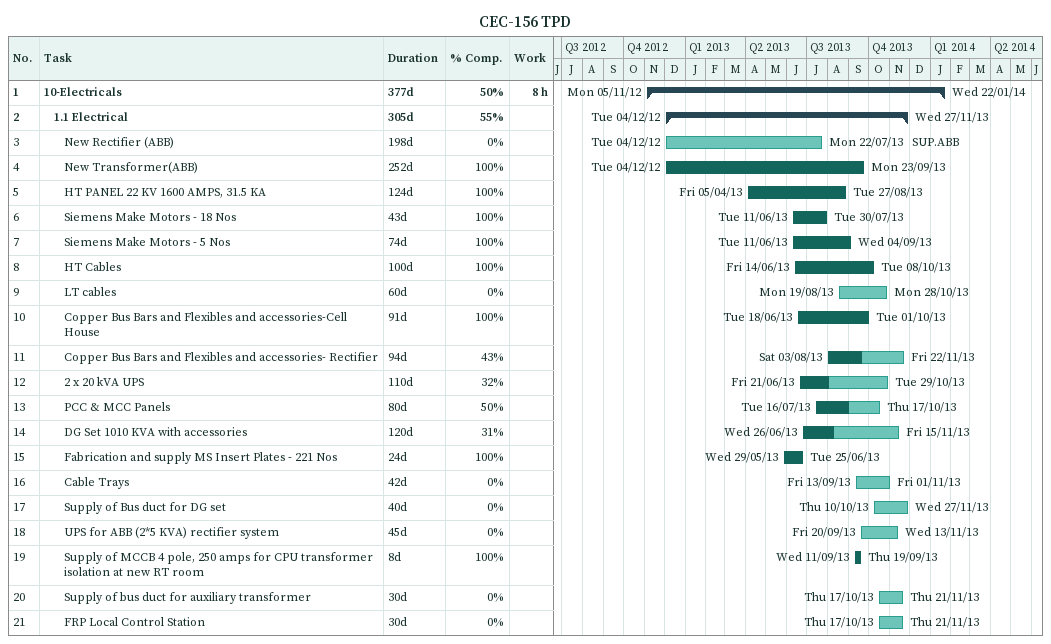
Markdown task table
CEC-156 TPD

| ID | Level | Task | Duration | Start | Finish | Resources | % complete | Work (h) |
|---|---|---|---|---|---|---|---|---|
| 1 | 1 | **10-Electricals** | 377d | 2012-11-05 | 2014-01-22 |  | 50 | 8 |
| 2 | 2 | **1.1 Electrical** | 305d | 2012-12-04 | 2013-11-27 |  | 55 |  |
| 3 | 3 | New Rectifier (ABB) | 198d | 2012-12-04 | 2013-07-22 | SUP.ABB | 0 |  |
| 4 | 3 | New Transformer(ABB) | 252d | 2012-12-04 | 2013-09-23 |  | 100 |  |
| 5 | 3 | HT PANEL 22 KV 1600 AMPS, 31.5 KA | 124d | 2013-04-05 | 2013-08-27 |  | 100 |  |
| 6 | 3 | Siemens Make Motors - 18 Nos | 43d | 2013-06-11 | 2013-07-30 |  | 100 |  |
| 7 | 3 | Siemens Make Motors - 5 Nos | 74d | 2013-06-11 | 2013-09-04 |  | 100 |  |
| 8 | 3 | HT Cables | 100d | 2013-06-14 | 2013-10-08 |  | 100 |  |
| 9 | 3 | LT cables | 60d | 2013-08-19 | 2013-10-28 |  | 0 |  |
| 10 | 3 | Copper Bus Bars and Flexibles and accessories-Cell House | 91d | 2013-06-18 | 2013-10-01 |  | 100 |  |
| 11 | 3 | Copper Bus Bars and Flexibles and accessories- Rectifier | 94d | 2013-08-03 | 2013-11-22 |  | 43 |  |
| 12 | 3 | 2 x 20 kVA UPS | 110d | 2013-06-21 | 2013-10-29 |  | 32 |  |
| 13 | 3 | PCC & MCC Panels | 80d | 2013-07-16 | 2013-10-17 |  | 50 |  |
| 14 | 3 | DG Set 1010 KVA with accessories | 120d | 2013-06-26 | 2013-11-15 |  | 31 |  |
| 15 | 3 | Fabrication and supply MS Insert Plates - 221 Nos | 24d | 2013-05-29 | 2013-06-25 |  | 100 |  |
| 16 | 3 | Cable Trays | 42d | 2013-09-13 | 2013-11-01 |  | 0 |  |
| 17 | 3 | Supply of Bus duct for DG set | 40d | 2013-10-10 | 2013-11-27 |  | 0 |  |
| 18 | 3 | UPS for ABB (2*5 KVA) rectifier system | 45d | 2013-09-20 | 2013-11-13 |  | 0 |  |
| 19 | 3 | Supply of MCCB 4 pole, 250 amps for CPU transformer isolation at new RT room | 8d | 2013-09-11 | 2013-09-19 |  | 100 |  |
| 20 | 3 | Supply of bus duct for auxiliary transformer | 30d | 2013-10-17 | 2013-11-21 |  | 0 |  |
| 21 | 3 | FRP Local Control Station | 30d | 2013-10-17 | 2013-11-21 |  | 0 |  |
